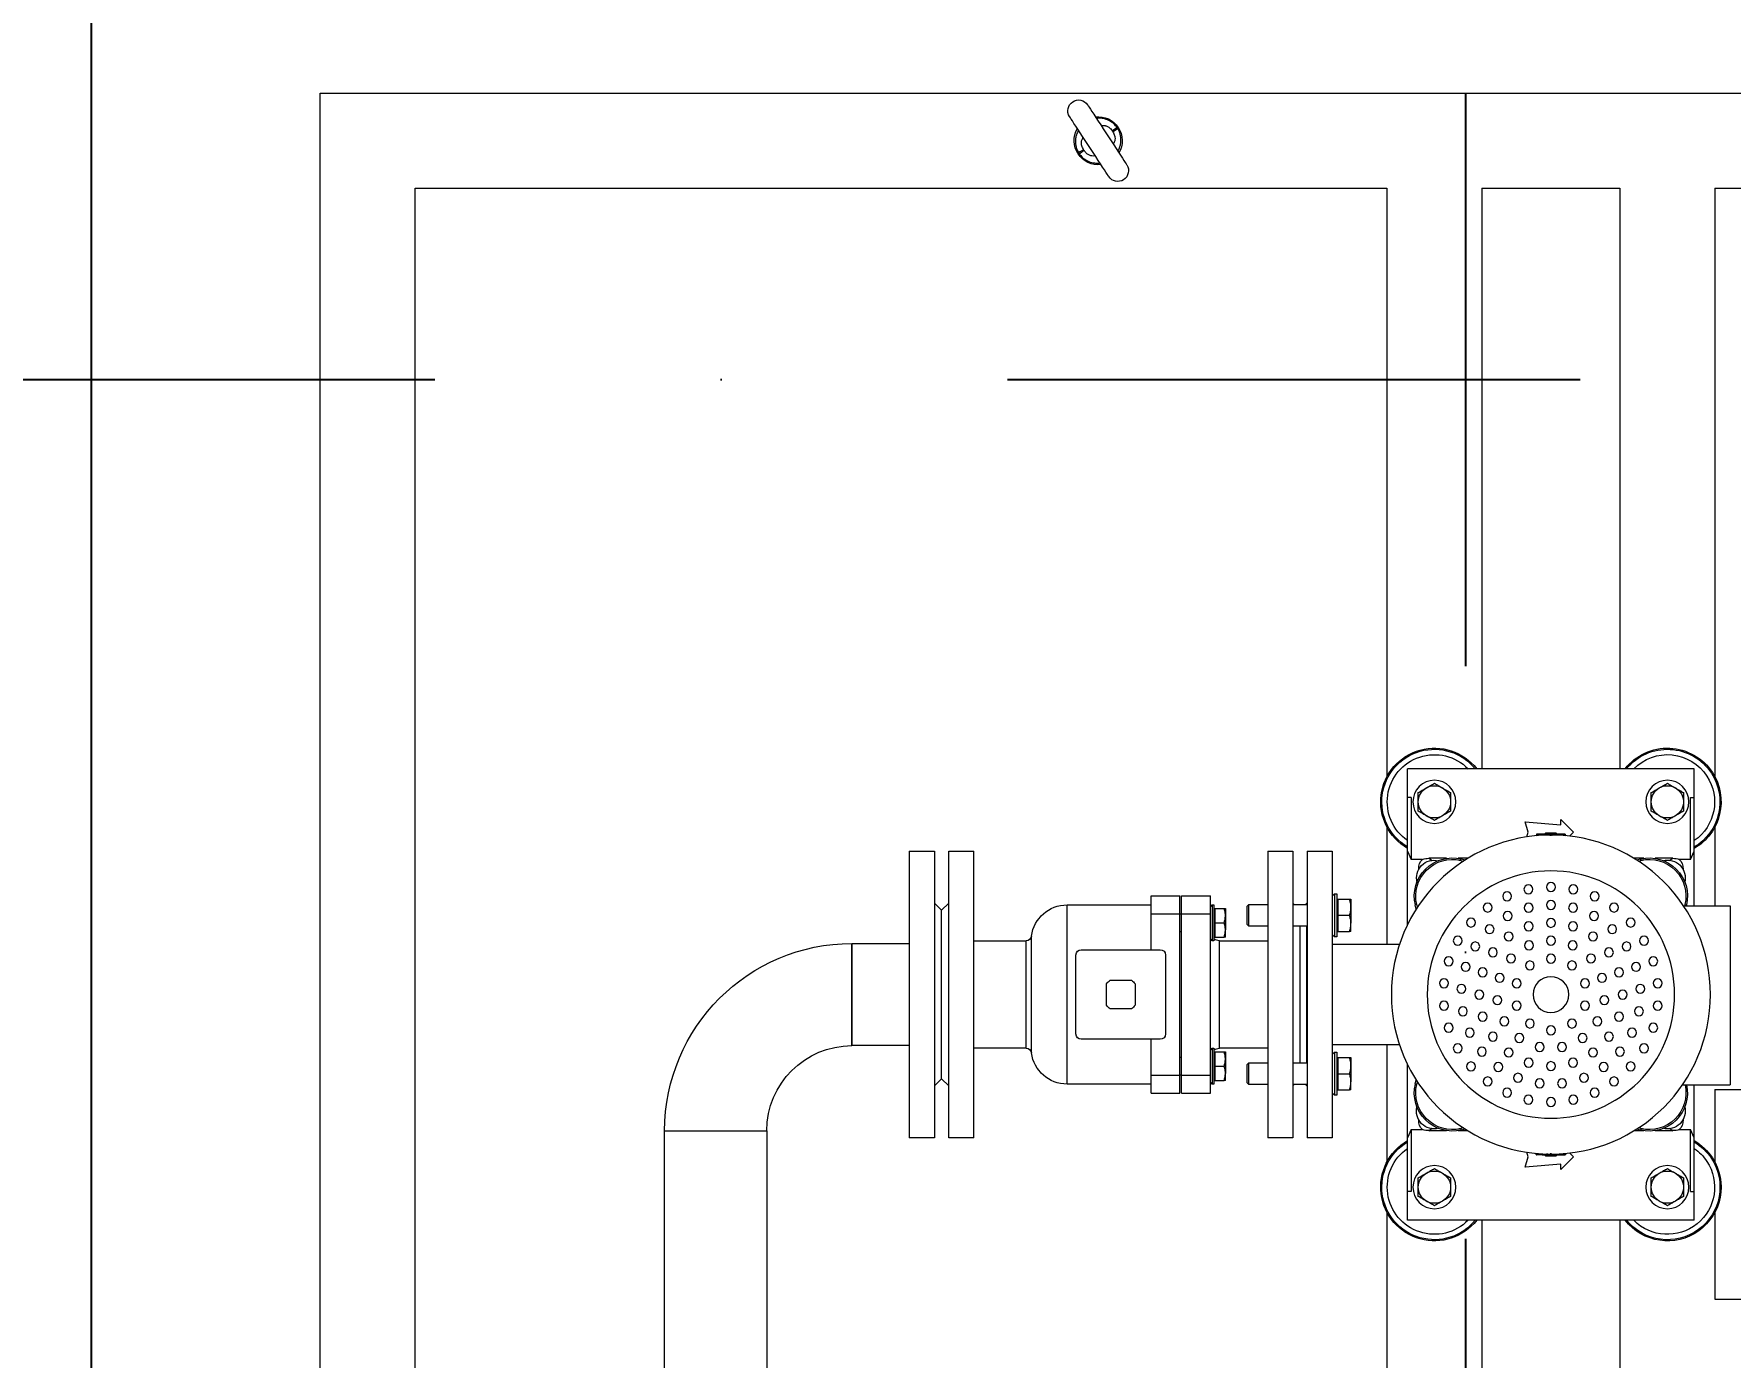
# Model space of a CAD drawing. Extents: x 179183 to 294833, y 947252 to 1004652.
# Drawn here: x 235985 to 237466, y 983966 to 985122 of the extents above; entities that cross this region are included whole.
import ezdxf

# ---------------------------------------------------------------- set-up
doc = ezdxf.new("R2010")
doc.units = 0
doc.header["$LTSCALE"] = 1000
doc.linetypes.add('DASHDOT', pattern=[1, 0.5, -0.25, 0, -0.25])
doc.layers.add('a_shb', color=2, linetype='Continuous')
doc.layers.add('TH_DIM', color=3, linetype='Continuous')
doc.styles.add('_TCH_DIM_T3', font='SIMPLEX', dxfattribs={"width": 0.705882, "bigfont": 'GBCBIG'})
doc.dimstyles.new('_TCH_ARCH&&100', dxfattribs={"dimtxt": 297.5, "dimasz": 100, "dimexe": 250, "dimexo": 300, "dimgap": 126.25, "dimtad": 1, "dimdec": 0, "dimzin": 0, "dimdsep": 46, "dimtxsty": '_TCH_DIM_T3', "dimblk": 'ARCHTICK', "dimcen": 0.09, "dimclrt": 7, "dimazin": 2, "dimtfac": 1, "dimtdec": 0, "dimtix": 1, "dimtmove": 2, "dimatfit": 3, "dimfxl": 1, "dimtolj": 1, "dimtzin": 0, "dimarcsym": 0})

# ---------------------------------------------------------------- blocks, each defined once
blk = doc.blocks.new('落地式膨胀箱')
at = {"layer": 'a_shb', "color": 1, "linetype": 'DASHDOT'}
for p, q in [((-350, 1950), (-350, -850)), ((-2600, 550), (1900, 550))]:
    blk.add_line(p, q, dxfattribs=at)
at = {"layer": 'a_shb'}
blk.add_line((-2400, 1750), (1700, 1750), dxfattribs=at)
at = {"layer": 'a_shb', "linetype": 'Continuous', "lineweight": 15}
for p, q in [((-600, 1550), (-600, -450)), ((1600, 1550), (-600, 1550)), ((1517.1, 1467.1), (-517.1, 1467.1)), ((-517.1, 1467.1), (-517.1, 618.7)), ((712.8, 1249.3), (306, 1249.3)), ((306, 1249.3), (306, 1160.1)), ((306, 1160.1), (712.8, 1160.1)), ((142.5, 1085.8), (142.5, 1035.7)), ((142.5, 1085.8), (187.1, 1085.8)), ((231.7, 1085.8), (142.5, 1085.8)), ((187.1, 1085.8), (231.7, 1085.8)), ((231.7, 1035.7), (231.7, 1085.8)), ((61.9, 1035.7), (61.9, 1013.8)), ((61.9, 1035.7), (187.1, 1035.7)), ((187.1, 1035.7), (312.2, 1035.7)), ((312.2, 1013.8), (312.2, 1035.7)), ((61.9, 1013.8), (187.1, 1013.8)), ((107.3, 1013.8), (113.5, 1007.5)), ((113.5, 1007.5), (107.3, 1001.3)), ((187.1, 1007.5), (113.5, 1007.5)), ((187.1, 1013.8), (312.2, 1013.8)), ((260.6, 1007.5), (187.1, 1007.5)), ((260.6, 1007.5), (266.9, 1013.8)), ((266.9, 1001.3), (260.6, 1007.5)), ((61.9, 1001.3), (61.9, 979.4)), ((187.1, 1001.3), (61.9, 1001.3)), ((312.2, 1001.3), (187.1, 1001.3)), ((312.2, 979.4), (312.2, 1001.3)), ((187.1, 979.4), (61.9, 979.4)), ((140.1, 979.4), (140.1, 933.7)), ((312.2, 979.4), (187.1, 979.4)), ((234, 933.7), (234, 979.4)), ((234, 933.7), (140.1, 933.7)), ((238.1, 929), (136, 929)), ((-579.4, 895.6), (-579.6, 895.7)), ((-578.6, 895.1), (-579.4, 895.6)), ((-577.4, 894.3), (-578.6, 895.1)), ((-575.8, 893.3), (-577.4, 894.3)), ((-573.7, 891.9), (-575.8, 893.3)), ((-571.3, 890.3), (-573.7, 891.9)), ((-568.5, 888.5), (-571.3, 890.3)), ((108.8, 898), (108.8, 824.5)), ((265.3, 898), (108.8, 898)), ((221.5, 890.2), (152.6, 890.2)), ((265.3, 824.5), (265.3, 898)), ((-589.9, 880), (-589.6, 879.9)), ((-589.6, 879.9), (-588.9, 879.4)), ((-588.9, 879.4), (-587.7, 878.6)), ((-587.7, 878.6), (-586.1, 877.5)), ((-586.1, 877.5), (-584, 876.2)), ((-584, 876.2), (-581.6, 874.6)), ((-581.6, 874.6), (-578.8, 872.8)), ((-565.5, 886.5), (-568.5, 888.5)), ((-562.2, 884.4), (-565.5, 886.5)), ((-558.7, 882.1), (-562.2, 884.4)), ((-555.2, 879.8), (-558.7, 882.1)), ((-551.6, 877.5), (-555.2, 879.8)), ((-548.1, 875.1), (-551.6, 877.5)), ((-544.6, 872.9), (-548.1, 875.1)), ((147.9, 885.5), (147.9, 816.6)), ((226.2, 816.6), (226.2, 885.5)), ((-578.8, 872.8), (-575.7, 870.8)), ((-575.7, 870.8), (-572.4, 868.6)), ((-572.4, 868.6), (-569, 866.4)), ((-569, 866.4), (-565.5, 864.1)), ((-565.5, 864.1), (-561.9, 861.7)), ((-561.9, 861.7), (-558.3, 859.4)), ((-558.3, 859.4), (-554.9, 857.2)), ((-541.3, 870.8), (-544.6, 872.9)), ((-538.3, 868.8), (-541.3, 870.8)), ((-535.5, 866.9), (-538.3, 868.8)), ((-533.1, 865.4), (-535.5, 866.9)), ((-531, 864), (-533.1, 865.4)), ((-529.4, 862.9), (-531, 864)), ((-528.2, 862.2), (-529.4, 862.9)), ((-527.4, 861.7), (-528.2, 862.2)), ((-527.2, 861.5), (-527.4, 861.7)), ((174.5, 860.5), (174.5, 841.7)), ((196.4, 863.6), (177.7, 863.6)), ((199.6, 841.7), (199.6, 860.5)), ((-554.9, 857.2), (-551.6, 855)), ((-551.6, 855), (-548.6, 853)), ((-548.6, 853), (-545.8, 851.2)), ((-545.8, 851.2), (-543.3, 849.6)), ((-543.3, 849.6), (-541.3, 848.3)), ((-541.3, 848.3), (-539.6, 847.2)), ((-539.6, 847.2), (-538.4, 846.4)), ((-538.4, 846.4), (-537.7, 846)), ((-537.7, 846), (-537.5, 845.8)), ((177.7, 838.5), (196.4, 838.5)), ((101, 824.5), (101, 799.4)), ((116.6, 824.5), (101, 824.5)), ((116.6, 824.5), (116.6, 799.4)), ((147.9, 824.5), (116.6, 824.5)), ((257.5, 824.5), (226.2, 824.5)), ((257.5, 824.5), (257.5, 799.4)), ((273.1, 824.5), (257.5, 824.5)), ((273.1, 824.5), (273.1, 799.4)), ((152.6, 811.9), (221.5, 811.9)), ((116.6, 799.4), (101, 799.4)), ((101, 797.9), (101, 772.8)), ((116.6, 797.9), (101, 797.9)), ((116.6, 799.4), (116.6, 797.9)), ((257.5, 799.4), (116.6, 799.4)), ((116.6, 797.9), (116.6, 772.8)), ((257.5, 797.9), (116.6, 797.9)), ((132.3, 797.9), (132.3, 799.4)), ((241.8, 799.4), (241.8, 797.9)), ((257.5, 797.9), (257.5, 799.4)), ((273.1, 799.4), (257.5, 799.4)), ((257.5, 797.9), (257.5, 772.8)), ((273.1, 797.9), (257.5, 797.9)), ((273.1, 797.9), (273.1, 772.8)), ((116.6, 772.8), (101, 772.8)), ((110.4, 772.8), (108.8, 771.3)), ((108.8, 771.3), (108.8, 769.7)), ((108.8, 771.3), (130.4, 771.3)), ((257.5, 772.8), (116.6, 772.8)), ((130.4, 771.3), (140.1, 771.3)), ((140.1, 771.3), (138.5, 772.8)), ((140.1, 769.7), (140.1, 771.3)), ((235.6, 772.8), (234, 771.3)), ((234, 771.3), (234, 769.7)), ((234, 771.3), (255.6, 771.3)), ((255.6, 771.3), (265.3, 771.3)), ((273.1, 772.8), (257.5, 772.8)), ((265.3, 771.3), (263.7, 772.8)), ((265.3, 769.7), (265.3, 771.3)), ((108.8, 769.7), (130.4, 769.7)), ((111.9, 769.7), (111.9, 768.8)), ((111.9, 768.8), (111.9, 760.8)), ((111.9, 768.8), (118.2, 768.8)), ((111.9, 759.7), (118.2, 759.7)), ((118.2, 768.8), (124.5, 768.8)), ((118.2, 759.7), (130.7, 759.7)), ((124.5, 768.8), (124.5, 760.8)), ((124.5, 768.8), (130.7, 768.8)), ((130.4, 769.7), (140.1, 769.7)), ((130.7, 768.8), (137, 768.8)), ((137, 759.7), (130.7, 759.7)), ((137, 768.8), (137, 769.7)), ((137, 768.8), (137, 760.8)), ((140.1, 765), (140.1, 722.8)), ((234, 765), (140.1, 765)), ((234, 769.7), (255.6, 769.7)), ((234, 722.8), (234, 765)), ((237.1, 769.7), (237.1, 768.8)), ((237.1, 768.8), (237.1, 760.8)), ((237.1, 768.8), (243.4, 768.8)), ((237.1, 759.7), (243.4, 759.7)), ((243.4, 768.8), (249.6, 768.8)), ((243.4, 759.7), (255.9, 759.7)), ((249.6, 768.8), (249.6, 760.8)), ((249.6, 768.8), (255.9, 768.8)), ((255.6, 769.7), (265.3, 769.7)), ((255.9, 768.8), (262.2, 768.8)), ((262.2, 759.7), (255.9, 759.7)), ((262.2, 768.8), (262.2, 769.7)), ((262.2, 768.8), (262.2, 760.8)), ((110, 740.8), (108.5, 739.2)), ((125.8, 740.8), (110, 740.8)), ((127.3, 739.2), (125.8, 740.8)), ((248.3, 740.8), (246.8, 739.2)), ((264.1, 740.8), (248.3, 740.8)), ((265.6, 739.2), (264.1, 740.8)), ((108.5, 739.2), (108.5, 722.8)), ((127.3, 739.2), (108.5, 739.2)), ((127.3, 722.8), (127.3, 739.2)), ((246.8, 739.2), (246.8, 722.8)), ((265.6, 739.2), (246.8, 739.2)), ((265.6, 722.8), (265.6, 739.2)), ((61.9, 722.8), (61.9, 700.9)), ((61.9, 722.8), (187.1, 722.8)), ((187.1, 722.8), (312.2, 722.8)), ((312.2, 700.9), (312.2, 722.8)), ((61.9, 700.9), (187.1, 700.9)), ((107.3, 700.9), (108.5, 699.6)), ((108.5, 700.9), (108.5, 688.3)), ((127.3, 688.3), (127.3, 700.9)), ((187.1, 700.9), (312.2, 700.9)), ((246.8, 700.9), (246.8, 688.3)), ((265.6, 699.6), (266.9, 700.9)), ((265.6, 688.3), (265.6, 700.9)), ((61.9, 688.3), (61.9, 666.4)), ((61.9, 688.3), (312.2, 688.3)), ((108.5, 689.9), (107.3, 688.6)), ((107.3, 688.6), (107.3, 688.3)), ((108.5, 688.6), (107.3, 688.6)), ((127.3, 694.6), (246.8, 694.6)), ((246.8, 688.6), (127.3, 688.6)), ((266.9, 688.6), (265.6, 689.9)), ((266.9, 688.6), (265.6, 688.6)), ((266.9, 688.3), (266.9, 688.6)), ((312.2, 666.4), (312.2, 688.3)), ((61.9, 666.4), (312.2, 666.4)), ((101.1, 666.4), (99.1, 664.5)), ((136.7, 664.5), (134.7, 666.4)), ((143.2, 666.4), (143.2, 607.7)), ((230.9, 607.7), (230.9, 666.4)), ((239.4, 666.4), (237.4, 664.5)), ((275, 664.5), (273, 666.4)), ((99.1, 664.5), (99.1, 662.5)), ((99.1, 664.5), (125.1, 664.5)), ((99.1, 662.5), (125.1, 662.5)), ((103.8, 662.5), (103.8, 661.6)), ((103.8, 661.6), (103.8, 651.3)), ((103.8, 661.6), (110.9, 661.6)), ((110.9, 661.6), (117.9, 661.6)), ((117.9, 661.6), (117.9, 651.3)), ((117.9, 661.6), (124.9, 661.6)), ((124.9, 661.6), (132, 661.6)), ((125.1, 664.5), (136.7, 664.5)), ((125.1, 662.5), (136.7, 662.5)), ((132, 661.6), (132, 662.5)), ((132, 661.6), (132, 651.3)), ((136.7, 662.5), (136.7, 664.5)), ((237.4, 664.5), (237.4, 662.5)), ((237.4, 664.5), (263.4, 664.5)), ((237.4, 662.5), (263.4, 662.5)), ((242.1, 662.5), (242.1, 661.6)), ((242.1, 661.6), (242.1, 651.3)), ((242.1, 661.6), (249.2, 661.6)), ((249.2, 661.6), (256.2, 661.6)), ((256.2, 661.6), (256.2, 651.3)), ((256.2, 661.6), (263.2, 661.6)), ((263.2, 661.6), (270.3, 661.6)), ((263.4, 664.5), (275, 664.5)), ((263.4, 662.5), (275, 662.5)), ((270.3, 661.6), (270.3, 662.5)), ((270.3, 661.6), (270.3, 651.3)), ((275, 662.5), (275, 664.5)), ((103.8, 650.1), (110.9, 650.1)), ((110.9, 650.1), (124.9, 650.1)), ((132, 650.1), (124.9, 650.1)), ((242.1, 650.1), (249.2, 650.1)), ((249.2, 650.1), (263.2, 650.1)), ((270.3, 650.1), (263.2, 650.1)), ((-517.1, 618.7), (-3.2, 618.7)), ((40.9, 618.7), (143.2, 618.7)), ((230.9, 618.7), (333.3, 618.7)), ((377.3, 618.7), (622.7, 618.7)), ((-10.1, 350.4), (-10.1, 600.7)), ((14.9, 600.7), (-10.1, 600.7)), ((61.9, 600.7), (14.9, 600.7)), ((14.9, 597.4), (14.9, 600.7)), ((14.9, 597.4), (69.1, 597.4)), ((61.9, 600.7), (69.1, 597.4)), ((126, 600.7), (61.9, 600.7)), ((69.1, 587.7), (69.1, 597.4)), ((108.5, 592.6), (108.8, 593.9)), ((110.8, 592), (108.5, 592.6)), ((112.4, 593.1), (108.8, 593.9)), ((117.4, 596.1), (116.9, 595.8)), ((116.9, 595.8), (116.9, 595.8)), ((117.9, 596.4), (117.4, 596.1)), ((117.9, 596.4), (117.9, 596.4)), ((312.2, 600.7), (248.1, 600.7)), ((256.7, 596.1), (256.2, 596.4)), ((256.2, 596.4), (256.2, 596.4)), ((257.2, 595.8), (256.7, 596.1)), ((257.2, 595.8), (257.2, 595.8)), ((265.3, 593.9), (261.7, 593.1)), ((265.6, 592.6), (263.3, 592)), ((265.6, 592.6), (265.3, 593.9)), ((305, 597.4), (312.2, 600.7)), ((305, 597.4), (305, 587.7)), ((305, 597.4), (359.2, 597.4)), ((359.2, 600.7), (312.2, 600.7)), ((359.2, 597.4), (359.2, 600.7)), ((384.2, 600.7), (359.2, 600.7)), ((384.2, 350.4), (384.2, 600.7)), ((68.1, 566.6), (68.1, 582)), ((69.9, 579.7), (68.1, 582)), ((69.9, 579.7), (69.9, 579.5)), ((77.8, 590.9), (78.2, 591.1)), ((295.9, 591.1), (296.3, 590.9)), ((306, 582), (304.2, 579.7)), ((304.2, 579.5), (304.2, 579.7)), ((306, 566.6), (306, 582)), ((68.1, 548), (68.1, 556.5)), ((70, 554.1), (68.7, 553.8)), ((68.7, 553.8), (69.5, 550.1)), ((70, 554.1), (70.5, 551.8)), ((303.6, 551.8), (304.1, 554.1)), ((304.1, 554.1), (305.4, 553.8)), ((304.6, 550.1), (305.4, 553.8)), ((306, 548), (306, 556.5)), ((-517.1, 535.8), (-10.1, 535.8)), ((-517.1, 535.8), (-517.1, 415.3)), ((384.2, 535.8), (615.8, 535.8)), ((45.3, 495.3), (36.4, 498.1)), ((36.4, 498.1), (38.9, 466.9)), ((49.4, 496.5), (45.3, 495.3)), ((328.8, 495.3), (324.7, 496.5)), ((325.7, 488.9), (326, 488.9)), ((337.7, 498.1), (328.8, 495.3)), ((335.2, 466.9), (337.7, 498.1)), ((47, 481), (46.2, 480.2)), ((46.2, 470.8), (46.2, 480.2)), ((47, 481.8), (47, 488.1)), ((47, 469.3), (47, 481.8)), ((47.8, 476.1), (47.8, 475.5)), ((47.8, 476.1), (47.8, 476.1)), ((47.8, 475.5), (47.8, 474.9)), ((47.8, 474.9), (47.8, 474.9)), ((48.4, 488.1), (48.1, 488.1)), ((326.3, 475.5), (326.3, 476.1)), ((326.3, 476.1), (326.3, 476.1)), ((326.3, 474.9), (326.3, 475.5)), ((326.3, 474.9), (326.3, 474.9)), ((327.1, 483.2), (327.1, 488.1)), ((327.1, 483.2), (327.1, 470.8)), ((327.9, 480.2), (327.1, 481)), ((327.9, 480.2), (327.9, 470.8)), ((38.9, 466.9), (34.2, 466.9)), ((34.2, 466.9), (45.3, 455.8)), ((45.3, 455.8), (48.8, 459.2)), ((46.2, 470.8), (47, 470.1)), ((47, 463), (47, 469.3)), ((48.4, 463), (48.1, 463)), ((325.4, 459.2), (328.8, 455.8)), ((325.7, 462.2), (326, 462.2)), ((325.8, 464.1), (326, 464.1)), ((327.1, 470.1), (327.9, 470.8)), ((327.1, 470.8), (327.1, 463.1)), ((328.8, 455.8), (339.9, 466.9)), ((339.9, 466.9), (335.2, 466.9)), ((-517.1, 415.3), (-10.1, 415.3)), ((384.2, 415.3), (615.8, 415.3)), ((68.1, 394.5), (68.1, 403.1)), ((69.5, 400.9), (68.7, 397.3)), ((305.4, 397.3), (304.6, 400.9)), ((306, 394.5), (306, 403.1)), ((70, 396.9), (68.7, 397.3)), ((70.5, 399.3), (70, 396.9)), ((304.1, 396.9), (303.6, 399.3)), ((304.1, 396.9), (305.4, 397.3)), ((68.1, 369), (68.1, 384.4)), ((68.1, 369), (69.9, 371.3)), ((69.9, 371.6), (69.9, 371.3)), ((304.2, 371.3), (304.2, 371.6)), ((304.2, 371.3), (306, 369)), ((306, 369), (306, 384.4)), ((69.1, 353.6), (69.1, 363.4)), ((78.4, 359.8), (77.8, 360.1)), ((108.5, 358.5), (109.5, 358.7)), ((108.5, 358.5), (108.8, 357.2)), ((108.8, 357.2), (109.5, 357.3)), ((109.5, 359.9), (109.5, 319.1)), ((265.9, 360.8), (265.9, 319.1)), ((296.3, 360.1), (296, 360)), ((305, 363.4), (305, 353.6)), ((14.9, 350.4), (-10.1, 350.4)), ((14.9, 353.6), (14.9, 350.4)), ((69.1, 353.6), (14.9, 353.6)), ((61.9, 350.4), (14.9, 350.4)), ((69.1, 353.6), (61.9, 350.4)), ((109.5, 350.4), (61.9, 350.4)), ((312.2, 350.4), (265.9, 350.4)), ((312.2, 350.4), (305, 353.6)), ((359.2, 353.6), (305, 353.6)), ((359.2, 350.4), (312.2, 350.4)), ((359.2, 353.6), (359.2, 350.4)), ((384.2, 350.4), (359.2, 350.4)), ((-517.1, 332.4), (-3.2, 332.4)), ((-517.1, 332.4), (-517.1, -367.1)), ((40.9, 332.4), (109.5, 332.4)), ((270, 332.4), (270, 301)), ((270, 332.4), (333.3, 332.4)), ((377.3, 332.4), (453.1, 332.4)), ((453.1, 332.4), (453.1, 103.9)), ((109.5, 319.1), (265.9, 319.1))]:
    blk.add_line(p, q, dxfattribs=at)
for centre, radius in [((187.1, 475.5), 139.3), ((18.8, 577.2), 18.8), ((355.3, 577.2), 18.8), ((187.1, 475.5), 108), ((158, 564.8), 3.91), ((177.2, 568.9), 3.91), ((196.9, 568.9), 3.91), ((216.1, 564.8), 3.91), ((124.2, 545.3), 3.91), ((140.1, 556.8), 3.91), ((162.9, 549.9), 3.91), ((182.1, 553.6), 3.91), ((201.7, 552.4), 3.91), ((220.4, 546.3), 3.91), ((234, 556.8), 3.91), ((249.9, 545.3), 3.91), ((111.1, 530.7), 3.91), ((145.1, 541.6), 3.91), ((167.7, 535.1), 3.91), ((187.1, 538.1), 3.91), ((206.4, 535.1), 3.91), ((236.9, 535.8), 3.91), ((263, 530.7), 3.91), ((130, 529.1), 3.91), ((150.3, 526.2), 3.91), ((172.5, 520.2), 3.91), ((192, 522.2), 3.91), ((210.5, 516.2), 3.91), ((223.8, 526.2), 3.91), ((250.3, 521.5), 3.91), ((101.3, 513.7), 3.91), ((118.5, 513.2), 3.91), ((136.4, 512.3), 3.91), ((155.6, 510.4), 3.91), ((177.4, 505.3), 3.91), ((196.7, 505.3), 3.91), ((225, 503.1), 3.91), ((237.7, 512.3), 3.91), ((259.8, 504.3), 3.91), ((272.8, 513.7), 3.91), ((95.2, 495.1), 3.91), ((111.3, 495), 3.91), ((127.5, 494.9), 3.91), ((144.2, 494.6), 3.91), ((161.7, 493.9), 3.91), ((187.1, 475.5), 15.6), ((212.4, 493.9), 3.91), ((233, 485.3), 3.91), ((246.6, 494.9), 3.91), ((264.7, 485.3), 3.91), ((278.9, 495.1), 3.91), ((93.2, 475.5), 3.91), ((108.8, 475.5), 3.91), ((124.5, 475.5), 3.91), ((140.1, 475.5), 3.91), ((155.8, 475.5), 3.91), ((218.3, 475.5), 3.91), ((249.6, 475.5), 3.91), ((280.9, 475.5), 3.91), ((95.2, 456), 3.91), ((111.3, 456.1), 3.91), ((127.5, 456.2), 3.91), ((144.2, 456.4), 3.91), ((161.7, 457.1), 3.91), ((212.4, 457.1), 3.91), ((233, 465.8), 3.91), ((246.6, 456.2), 3.91), ((264.7, 465.7), 3.91), ((278.9, 456), 3.91), ((155.6, 440.6), 3.91), ((177.4, 445.8), 3.91), ((196.7, 445.8), 3.91), ((225, 447.9), 3.91), ((259.8, 446.7), 3.91), ((101.3, 437.3), 3.91), ((118.5, 437.8), 3.91), ((136.4, 438.7), 3.91), ((172.5, 430.9), 3.91), ((192, 428.8), 3.91), ((210.5, 434.9), 3.91), ((237.7, 438.7), 3.91), ((250.3, 429.5), 3.91), ((272.8, 437.3), 3.91), ((111.1, 420.4), 3.91), ((130, 422), 3.91), ((150.3, 424.9), 3.91), ((167.7, 416), 3.91), ((187.1, 412.9), 3.91), ((206.4, 416), 3.91), ((223.8, 424.9), 3.91), ((236.9, 415.3), 3.91), ((263, 420.4), 3.91), ((124.2, 405.8), 3.91), ((145.1, 409.5), 3.91), ((162.9, 401.1), 3.91), ((182.1, 397.5), 3.91), ((201.7, 398.7), 3.91), ((220.4, 404.7), 3.91), ((249.9, 405.8), 3.91), ((18.8, 373.8), 18.8), ((140.1, 394.2), 3.91), ((158, 386.2), 3.91), ((177.2, 382.2), 3.91), ((196.9, 382.2), 3.91), ((216.1, 386.2), 3.91), ((234, 394.2), 3.91), ((355.3, 373.8), 18.8)]:
    blk.add_circle(centre, radius, dxfattribs=at)
for centre, radius, start, end in [((306, 1085.8), 163.5, 90, 180), ((306, 1085.8), 74.3, 90, 180), ((135.4, 933.7), 4.69, 277.4947, 0), ((238.7, 933.7), 4.69, 180, 262.5053), ((140.1, 898), 31.3, 97.4947, 180), ((234, 898), 31.3, 0, 82.5053), ((-584.7, 887.9), 9.39, 56.8424, 236.8424), ((-558.5, 870.8), 21, 56.8424, 120.2661), ((152.6, 885.5), 4.69, 90, 180), ((221.5, 885.5), 4.69, 0, 90), ((-701.8, 975.4), 176.9, 328.693, 330.3635), ((-405.2, 781.6), 176.9, 143.321, 144.9917), ((-558.5, 870.8), 21, 353.4187, 56.8424), ((-558.5, 870.8), 21, 173.4187, 300.2661), ((-532.3, 853.7), 9.39, 236.8424, 56.8424), ((187.1, 851.1), 15.6, 126.8699, 143.1301), ((187.1, 851.1), 15.6, 36.8699, 53.1301), ((-711.9, 959.9), 176.9, 323.3215, 324.992), ((-415.3, 766.1), 177, 148.6932, 150.3634), ((187.1, 851.1), 15.6, 216.8699, 233.1301), ((187.1, 851.1), 15.6, 306.8699, 323.1301), ((152.6, 816.6), 4.69, 180, 270), ((221.5, 816.6), 4.69, 270, 0), ((132.3, 765), 7.82, 0, 36.8699), ((241.8, 765), 7.82, 143.1301, 180), ((18.8, 577.2), 46.9, 30, 231.9269), ((18.8, 577.2), 45.9, 30.7553, 230.8988), ((355.3, 577.2), 46.9, 308.0731, 150), ((355.3, 577.2), 45.9, 309.1012, 149.2447), ((18.8, 577.2), 41.2, 34.7217, 225.3724), ((355.3, 577.2), 41.2, 314.6276, 145.2783), ((101, 561.6), 33.2, 76.4379, 193.5621), ((101, 561.6), 31.9, 76.4379, 193.5621), ((85.1, 577.5), 15.3, 74.1512, 194.9179), ((273.1, 561.6), 33.2, 346.4379, 103.5621), ((273.1, 561.6), 31.9, 346.4379, 103.5621), ((289, 577.5), 15.4, 345.2086, 104.9055), ((18.8, 577.2), 14.1, 150, 210), ((18.8, 577.2), 14.1, 90, 150), ((18.8, 577.2), 14.1, 30, 90), ((18.8, 577.2), 14.1, 330, 30), ((355.3, 577.2), 14.1, 150, 210), ((355.3, 577.2), 14.1, 90, 150), ((355.3, 577.2), 14.1, 30, 90), ((355.3, 577.2), 14.1, 330, 30), ((18.8, 577.2), 14.1, 210, 270), ((18.8, 577.2), 14.1, 270, 330), ((355.3, 577.2), 14.1, 210, 270), ((355.3, 577.2), 14.1, 270, 330), ((18.8, 373.8), 46.9, 128.0731, 236.8424), ((18.8, 373.8), 45.9, 129.1012, 236.8424), ((18.8, 373.8), 41.2, 134.6276, 236.8424), ((355.3, 373.8), 46.9, 236.8424, 51.9269), ((355.3, 373.8), 45.9, 236.8424, 50.8988), ((355.3, 373.8), 41.2, 236.8424, 45.3724), ((18.8, 373.8), 14.1, 90, 150), ((18.8, 373.8), 14.1, 30, 90), ((101, 389.5), 33.2, 166.4379, 283.5621), ((101, 389.5), 31.9, 166.4379, 283.5621), ((273.1, 389.5), 33.2, 257.5463, 13.5621), ((273.1, 389.5), 31.9, 256.9979, 13.5621), ((355.3, 373.8), 14.1, 90, 150), ((355.3, 373.8), 14.1, 30, 90), ((18.8, 373.8), 14.1, 150, 210), ((18.8, 373.8), 14.1, 330, 30), ((85.1, 373.6), 15.4, 165.2133, 284.8457), ((289, 373.6), 15.4, 255.2131, 14.8459), ((355.3, 373.8), 14.1, 150, 210), ((355.3, 373.8), 14.1, 330, 30), ((18.8, 373.8), 14.1, 210, 270), ((18.8, 373.8), 14.1, 270, 330), ((355.3, 373.8), 14.1, 210, 270), ((355.3, 373.8), 14.1, 270, 330), ((18.8, 373.8), 46.9, 236.8424, 330), ((18.8, 373.8), 45.9, 236.8424, 329.2447), ((18.8, 373.8), 41.2, 236.8424, 325.2783), ((355.3, 373.8), 46.9, 210, 236.8424), ((355.3, 373.8), 45.9, 210.7553, 236.8424), ((355.3, 373.8), 41.2, 214.7217, 236.8424)]:
    blk.add_arc(centre, radius, start, end, dxfattribs=at)
for centre, major_axis, ratio, start_param, end_param in [((84.1, 581.2), (-10, 13.1), 0.949478, 0.537719, 0.895787), ((91.9, 570.9), (22.9, -16.6), 0.491503, 2.532382, 3.124443), ((282.2, 570.9), (22.9, 16.6), 0.491503, 0.01715, 0.60921), ((290, 581.2), (-10, -13.1), 0.949478, 2.245805, 2.603874), ((84.1, 369.8), (10, 13.1), 0.949478, 2.245805, 2.603874), ((91.9, 380.2), (22.9, 16.6), 0.491503, 3.158743, 3.750803), ((282.2, 380.2), (22.9, -16.6), 0.491503, 5.673975, 6.266035), ((290, 369.8), (10, -13.1), 0.949478, 0.537719, 0.895787)]:
    blk.add_ellipse(centre, major_axis=major_axis, ratio=ratio, start_param=start_param, end_param=end_param, dxfattribs=at)
for points, knots in [([(-567.6, 887.9), (-566.4, 888.6), (-564.1, 889.8), (-560.5, 890.6), (-556.5, 890.8), (-552.1, 890.1), (-549.2, 888.5), (-548, 887.9)], [0, 0, 0, 0, 0.218081, 0.374096, 0.530048, 0.812011, 1, 1, 1, 1]), ([(-550.6, 883.5), (-551.3, 883.8), (-552.8, 884.7), (-555.4, 885.5), (-557.4, 885.5), (-559.2, 885.1), (-560.4, 884.5), (-561.2, 884), (-561.4, 883.9)], [0, 0, 0, 0, 0.17582, 0.423722, 0.618616, 0.675423, 0.904589, 1, 1, 1, 1]), ([(-550.1, 883.1), (-550.2, 883.2), (-550.3, 883.3), (-550.5, 883.4), (-550.6, 883.5)], [0, 0, 0, 0, 0.506036, 1, 1, 1, 1]), ([(-545.4, 873.4), (-545.3, 873.6), (-545.2, 874.5), (-545.1, 875.8), (-545.5, 877.7), (-546.3, 879.6), (-548, 881.6), (-549.5, 882.7), (-550.1, 883.1)], [0, 0, 0, 0, 0.080974, 0.300946, 0.380875, 0.586582, 0.819009, 1, 1, 1, 1]), ([(-548, 887.9), (-547.8, 887.8), (-547.5, 887.6), (-547.2, 887.4), (-547.1, 887.3)], [0, 0, 0, 0, 0.493969, 1, 1, 1, 1]), ([(-547.1, 887.3), (-546, 886.5), (-543.5, 884.5), (-540.7, 880.3), (-539.2, 875.5), (-538.8, 871.8), (-539, 869.9), (-539.1, 869.3)], [0, 0, 0, 0, 0.193597, 0.457647, 0.710886, 0.907332, 1, 1, 1, 1]), ([(-570, 854.2), (-571.1, 855.1), (-573.6, 857.1), (-576.4, 861.3), (-577.9, 866), (-578.3, 869.7), (-578, 871.6), (-578, 872.2)], [0, 0, 0, 0, 0.193599, 0.457648, 0.710886, 0.907331, 1, 1, 1, 1]), ([(-571.7, 868.1), (-571.7, 867.9), (-571.9, 867.1), (-571.9, 865.7), (-571.6, 863.9), (-570.7, 861.9), (-569, 859.9), (-567.6, 858.9), (-567, 858.4)], [0, 0, 0, 0, 0.080974, 0.300961, 0.380875, 0.58658, 0.819007, 1, 1, 1, 1]), ([(-569.1, 853.6), (-569.2, 853.7), (-569.5, 853.9), (-569.9, 854.1), (-570, 854.2)], [0, 0, 0, 0, 0.5000275, 1, 1, 1, 1]), ([(-549.4, 853.6), (-550.7, 852.9), (-552.9, 851.7), (-556.5, 851), (-560.6, 850.7), (-565, 851.5), (-567.9, 853), (-569.1, 853.6)], [0, 0, 0, 0, 0.2180816, 0.3740965, 0.5300485, 0.8120125, 1, 1, 1, 1]), ([(-567, 858.4), (-566.9, 858.4), (-566.7, 858.2), (-566.5, 858.1), (-566.4, 858.1)], [0, 0, 0, 0, 0.499987, 1, 1, 1, 1]), ([(-566.4, 858.1), (-565.8, 857.7), (-564.2, 856.8), (-561.7, 856), (-559.7, 856.1), (-557.9, 856.4), (-556.7, 857), (-555.9, 857.5), (-555.7, 857.7)], [0, 0, 0, 0, 0.175819, 0.423722, 0.618616, 0.675423, 0.90459, 1, 1, 1, 1]), ([(118.2, 759.7), (118.1, 759.7), (116.9, 759.7), (114.8, 759.9), (112.9, 760.5), (111.9, 760.8)], [0, 0, 0, 0, 0.07008, 0.530784, 1, 1, 1, 1]), ([(111.9, 760.8), (111.9, 760.3), (111.9, 759.7), (111.9, 759.7), (111.9, 759.7)], [0, 0, 0, 0, 0.785608, 1, 1, 1, 1]), ([(124.5, 760.8), (123.5, 760.5), (121.4, 759.9), (119.3, 759.7), (118.2, 759.7)], [0, 0, 0, 0, 0.495453, 1, 1, 1, 1]), ([(130.7, 759.7), (130.6, 759.7), (129.5, 759.7), (127.3, 759.9), (125.4, 760.5), (124.5, 760.8)], [0, 0, 0, 0, 0.070092, 0.53079, 1, 1, 1, 1]), ([(137, 760.8), (136, 760.5), (133.9, 759.9), (131.8, 759.7), (130.7, 759.7)], [0, 0, 0, 0, 0.49546, 1, 1, 1, 1]), ([(137, 759.7), (137, 759.7), (137, 759.7), (137, 760.3), (137, 760.8)], [0, 0, 0, 0, 0.214392, 1, 1, 1, 1]), ([(243.4, 759.7), (243.2, 759.7), (242.1, 759.7), (240, 759.9), (238.1, 760.5), (237.1, 760.8)], [0, 0, 0, 0, 0.0700798, 0.5307813, 1, 1, 1, 1]), ([(237.1, 760.8), (237.1, 760.3), (237.1, 759.7), (237.1, 759.7), (237.1, 759.7)], [0, 0, 0, 0, 0.785608, 1, 1, 1, 1]), ([(249.6, 760.8), (248.6, 760.5), (246.6, 759.9), (244.5, 759.7), (243.4, 759.7)], [0, 0, 0, 0, 0.495452, 1, 1, 1, 1]), ([(255.9, 759.7), (255.8, 759.7), (254.6, 759.7), (252.5, 759.9), (250.6, 760.5), (249.6, 760.8)], [0, 0, 0, 0, 0.070092, 0.53079, 1, 1, 1, 1]), ([(262.2, 760.8), (261.1, 760.5), (259.1, 759.9), (257, 759.7), (255.9, 759.7)], [0, 0, 0, 0, 0.495458, 1, 1, 1, 1]), ([(262.2, 759.7), (262.2, 759.7), (262.2, 759.7), (262.2, 760.3), (262.2, 760.8)], [0, 0, 0, 0, 0.214392, 1, 1, 1, 1]), ([(110.9, 650.1), (110.7, 650.1), (109.4, 650.1), (107, 650.4), (104.9, 651), (103.8, 651.3)], [0, 0, 0, 0, 0.070092, 0.530786, 1, 1, 1, 1]), ([(103.8, 651.3), (103.8, 650.8), (103.8, 650.1), (103.8, 650.1), (103.8, 650.1)], [0, 0, 0, 0, 0.7796458, 1, 1, 1, 1]), ([(117.9, 651.3), (116.8, 651), (114.5, 650.3), (112.1, 650.1), (110.9, 650.1)], [0, 0, 0, 0, 0.495459, 1, 1, 1, 1]), ([(124.9, 650.1), (124.8, 650.1), (123.5, 650.1), (121.1, 650.4), (119, 651), (117.9, 651.3)], [0, 0, 0, 0, 0.070091, 0.53078, 1, 1, 1, 1]), ([(132, 651.3), (130.8, 651), (128.5, 650.3), (126.1, 650.1), (124.9, 650.1)], [0, 0, 0, 0, 0.4954649, 1, 1, 1, 1]), ([(132, 650.1), (132, 650.1), (132, 650.1), (132, 650.8), (132, 651.3)], [0, 0, 0, 0, 0.2203542, 1, 1, 1, 1]), ([(249.2, 650.1), (249, 650.1), (247.7, 650.1), (245.4, 650.4), (243.2, 651), (242.1, 651.3)], [0, 0, 0, 0, 0.070094, 0.530786, 1, 1, 1, 1]), ([(242.1, 651.3), (242.1, 650.8), (242.1, 650.1), (242.1, 650.1), (242.1, 650.1)], [0, 0, 0, 0, 0.7796458, 1, 1, 1, 1]), ([(256.2, 651.3), (255.1, 651), (252.8, 650.3), (250.4, 650.1), (249.2, 650.1)], [0, 0, 0, 0, 0.495459, 1, 1, 1, 1]), ([(263.2, 650.1), (263.1, 650.1), (261.8, 650.1), (259.4, 650.4), (257.3, 651), (256.2, 651.3)], [0, 0, 0, 0, 0.070093, 0.53078, 1, 1, 1, 1]), ([(270.3, 651.3), (269.1, 651), (266.8, 650.3), (264.5, 650.1), (263.2, 650.1)], [0, 0, 0, 0, 0.4954649, 1, 1, 1, 1]), ([(270.3, 650.1), (270.3, 650.1), (270.3, 650.1), (270.3, 650.8), (270.3, 651.3)], [0, 0, 0, 0, 0.2203542, 1, 1, 1, 1]), ([(6.7, 584.3), (6.6, 584.1), (5.8, 582.9), (4.5, 580.5), (3.2, 578.3), (2.6, 577.2)], [0, 0, 0, 0, 0.07009, 0.530783, 1, 1, 1, 1]), ([(10.7, 591.3), (10.1, 590.2), (8.7, 587.9), (7.3, 585.5), (6.7, 584.3)], [0, 0, 0, 0, 0.49546, 1, 1, 1, 1]), ([(18.8, 591.3), (16.6, 591.3), (13.9, 591.3), (11.2, 591.3), (10.7, 591.3)], [0, 0, 0, 0, 0.803647, 1, 1, 1, 1]), ([(27, 591.3), (24.9, 591.3), (22.2, 591.3), (19.5, 591.3), (18.8, 591.3)], [0, 0, 0, 0, 0.779638, 1, 1, 1, 1]), ([(31, 584.3), (30.9, 584.4), (30.2, 585.7), (28.8, 588.1), (27.6, 590.2), (27, 591.3)], [0, 0, 0, 0, 0.0700901, 0.5307833, 1, 1, 1, 1]), ([(35.1, 577.2), (34.4, 578.4), (33.1, 580.7), (31.7, 583.1), (31, 584.3)], [0, 0, 0, 0, 0.49546, 1, 1, 1, 1]), ([(343.1, 584.3), (343, 584.1), (342.2, 582.9), (340.9, 580.5), (339.6, 578.3), (339, 577.2)], [0, 0, 0, 0, 0.070089, 0.530783, 1, 1, 1, 1]), ([(347.1, 591.3), (346.5, 590.2), (345.1, 587.9), (343.8, 585.5), (343.1, 584.3)], [0, 0, 0, 0, 0.495462, 1, 1, 1, 1]), ([(355.3, 591.3), (353.1, 591.3), (350.3, 591.3), (347.7, 591.3), (347.1, 591.3)], [0, 0, 0, 0, 0.803647, 1, 1, 1, 1]), ([(363.4, 591.3), (361.3, 591.3), (358.6, 591.3), (355.9, 591.3), (355.3, 591.3)], [0, 0, 0, 0, 0.779638, 1, 1, 1, 1]), ([(367.5, 584.3), (367.4, 584.4), (366.6, 585.7), (365.3, 588.1), (364, 590.2), (363.4, 591.3)], [0, 0, 0, 0, 0.0700915, 0.5307833, 1, 1, 1, 1]), ([(371.5, 577.2), (370.9, 578.4), (369.5, 580.7), (368.2, 583.1), (367.5, 584.3)], [0, 0, 0, 0, 0.495462, 1, 1, 1, 1]), ([(2.6, 577.2), (3.2, 576.1), (4.6, 573.8), (6, 571.4), (6.7, 570.2)], [0, 0, 0, 0, 0.49546, 1, 1, 1, 1]), ([(6.7, 570.2), (6.7, 570), (7.5, 568.8), (8.9, 566.4), (10.1, 564.2), (10.7, 563.2)], [0, 0, 0, 0, 0.0700901, 0.5307833, 1, 1, 1, 1]), ([(10.7, 563.2), (11.2, 563.2), (13.9, 563.2), (16.6, 563.2), (18.8, 563.2)], [0, 0, 0, 0, 0.196353, 1, 1, 1, 1]), ([(18.8, 563.2), (19.5, 563.2), (22.2, 563.2), (24.9, 563.2), (27, 563.2)], [0, 0, 0, 0, 0.220362, 1, 1, 1, 1]), ([(27, 563.2), (27.6, 564.3), (29, 566.6), (30.3, 569), (31, 570.2)], [0, 0, 0, 0, 0.49546, 1, 1, 1, 1]), ([(31, 570.2), (31.1, 570.4), (31.9, 571.6), (33.2, 574), (34.5, 576.2), (35.1, 577.2)], [0, 0, 0, 0, 0.070089, 0.530783, 1, 1, 1, 1]), ([(339, 577.2), (339.7, 576.1), (341, 573.8), (342.4, 571.4), (343.1, 570.2)], [0, 0, 0, 0, 0.495459, 1, 1, 1, 1]), ([(343.1, 570.2), (343.2, 570), (343.9, 568.8), (345.3, 566.4), (346.5, 564.2), (347.1, 563.2)], [0, 0, 0, 0, 0.070089, 0.530783, 1, 1, 1, 1]), ([(347.1, 563.2), (347.7, 563.2), (350.3, 563.2), (353.1, 563.2), (355.3, 563.2)], [0, 0, 0, 0, 0.196353, 1, 1, 1, 1]), ([(355.3, 563.2), (355.9, 563.2), (358.6, 563.2), (361.3, 563.2), (363.4, 563.2)], [0, 0, 0, 0, 0.220362, 1, 1, 1, 1]), ([(363.4, 563.2), (364.1, 564.3), (365.4, 566.6), (366.8, 569), (367.5, 570.2)], [0, 0, 0, 0, 0.495459, 1, 1, 1, 1]), ([(367.5, 570.2), (367.6, 570.4), (368.3, 571.6), (369.7, 574), (370.9, 576.2), (371.5, 577.2)], [0, 0, 0, 0, 0.070089, 0.530783, 1, 1, 1, 1]), ([(327.1, 483.2), (327.1, 483.3), (327.1, 484.3), (326.8, 486.3), (326.3, 488), (326, 488.9)], [0, 0, 0, 0, 0.070084, 0.530785, 1, 1, 1, 1]), ([(326, 488.9), (326.3, 488.7), (326.9, 488.4), (327, 488.1), (327.1, 487.9)], [0, 0, 0, 0, 0.495454, 1, 1, 1, 1]), ([(48.1, 488.1), (47.8, 487), (47.2, 485), (47.1, 482.9), (47, 481.8)], [0, 0, 0, 0, 0.495453, 1, 1, 1, 1]), ([(47, 488.1), (47, 488.1), (47.1, 488.1), (47.7, 488.1), (48.1, 488.1)], [0, 0, 0, 0, 0.268632, 1, 1, 1, 1]), ([(47, 481.8), (47, 481.6), (47, 480.5), (47.2, 478.8), (47.7, 477.2), (47.8, 476.6)], [0, 0, 0, 0, 0.0854681, 0.647334, 1, 1, 1, 1]), ([(47.8, 474.3), (47.6, 473.7), (47.1, 472.1), (47.1, 470.3), (47, 469.3)], [0, 0, 0, 0, 0.372518, 1, 1, 1, 1]), ([(326.3, 478.4), (326.5, 479), (327, 480.6), (327, 482.2), (327.1, 483.2)], [0, 0, 0, 0, 0.389442, 1, 1, 1, 1]), ([(326.3, 476.3), (326.4, 476.1), (326.9, 474.3), (327, 472.4), (327.1, 470.8)], [0, 0, 0, 0, 0.0944296, 1, 1, 1, 1]), ([(47, 469.3), (47, 469.1), (47, 468), (47.3, 465.9), (47.8, 464), (48.1, 463)], [0, 0, 0, 0, 0.070092, 0.530777, 1, 1, 1, 1]), ([(47, 463), (47, 463), (47.1, 463), (47.7, 463), (48.1, 463)], [0, 0, 0, 0, 0.268632, 1, 1, 1, 1]), ([(327.1, 470.8), (327.1, 470.1), (327, 467.9), (326.4, 465.7), (326, 464.1)], [0, 0, 0, 0, 0.268632, 1, 1, 1, 1]), ([(327.1, 463.1), (327.1, 463.1), (327.1, 463.3), (326.8, 463.6), (326.3, 463.9), (326, 464.1)], [0, 0, 0, 0, 0.070105, 0.530788, 1, 1, 1, 1]), ([(326, 462.2), (326.3, 462.3), (326.9, 462.6), (327, 463), (327.1, 463.1)], [0, 0, 0, 0, 0.495466, 1, 1, 1, 1]), ([(10.7, 387.9), (10.1, 386.8), (8.7, 384.5), (7.3, 382.1), (6.7, 380.9)], [0, 0, 0, 0, 0.495462, 1, 1, 1, 1]), ([(18.8, 387.9), (16.6, 387.9), (13.9, 387.9), (11.2, 387.9), (10.7, 387.9)], [0, 0, 0, 0, 0.803647, 1, 1, 1, 1]), ([(27, 387.9), (24.9, 387.9), (22.2, 387.9), (19.5, 387.9), (18.8, 387.9)], [0, 0, 0, 0, 0.779638, 1, 1, 1, 1]), ([(31, 380.9), (30.9, 381), (30.2, 382.3), (28.8, 384.7), (27.6, 386.8), (27, 387.9)], [0, 0, 0, 0, 0.07009, 0.530781, 1, 1, 1, 1]), ([(347.1, 387.9), (346.5, 386.8), (345.1, 384.5), (343.8, 382.1), (343.1, 380.9)], [0, 0, 0, 0, 0.495463, 1, 1, 1, 1]), ([(355.3, 387.9), (353.1, 387.9), (350.3, 387.9), (347.7, 387.9), (347.1, 387.9)], [0, 0, 0, 0, 0.803647, 1, 1, 1, 1]), ([(363.4, 387.9), (361.3, 387.9), (358.6, 387.9), (355.9, 387.9), (355.3, 387.9)], [0, 0, 0, 0, 0.779638, 1, 1, 1, 1]), ([(367.5, 380.9), (367.4, 381), (366.6, 382.3), (365.3, 384.7), (364, 386.8), (363.4, 387.9)], [0, 0, 0, 0, 0.070091, 0.530781, 1, 1, 1, 1]), ([(6.7, 380.9), (6.6, 380.7), (5.8, 379.4), (4.5, 377.1), (3.2, 374.9), (2.6, 373.8)], [0, 0, 0, 0, 0.07009, 0.530784, 1, 1, 1, 1]), ([(2.6, 373.8), (3.2, 372.7), (4.6, 370.4), (6, 368), (6.7, 366.8)], [0, 0, 0, 0, 0.495462, 1, 1, 1, 1]), ([(35.1, 373.8), (34.4, 375), (33.1, 377.3), (31.7, 379.7), (31, 380.9)], [0, 0, 0, 0, 0.495459, 1, 1, 1, 1]), ([(31, 366.8), (31.1, 367), (31.9, 368.2), (33.2, 370.6), (34.5, 372.7), (35.1, 373.8)], [0, 0, 0, 0, 0.070088, 0.530784, 1, 1, 1, 1]), ([(343.1, 380.9), (343, 380.7), (342.2, 379.4), (340.9, 377.1), (339.6, 374.9), (339, 373.8)], [0, 0, 0, 0, 0.070088, 0.530784, 1, 1, 1, 1]), ([(339, 373.8), (339.7, 372.7), (341, 370.4), (342.4, 368), (343.1, 366.8)], [0, 0, 0, 0, 0.49546, 1, 1, 1, 1]), ([(371.5, 373.8), (370.9, 375), (369.5, 377.3), (368.2, 379.7), (367.5, 380.9)], [0, 0, 0, 0, 0.495461, 1, 1, 1, 1]), ([(367.5, 366.8), (367.6, 367), (368.3, 368.2), (369.7, 370.6), (370.9, 372.7), (371.5, 373.8)], [0, 0, 0, 0, 0.070088, 0.530784, 1, 1, 1, 1]), ([(6.7, 366.8), (6.7, 366.6), (7.5, 365.4), (8.9, 363), (10.1, 360.8), (10.7, 359.7)], [0, 0, 0, 0, 0.07009, 0.530784, 1, 1, 1, 1]), ([(10.7, 359.7), (11.2, 359.7), (13.9, 359.7), (16.6, 359.7), (18.8, 359.7)], [0, 0, 0, 0, 0.196353, 1, 1, 1, 1]), ([(18.8, 359.7), (19.5, 359.7), (22.2, 359.7), (24.9, 359.7), (27, 359.7)], [0, 0, 0, 0, 0.220362, 1, 1, 1, 1]), ([(27, 359.7), (27.6, 360.9), (29, 363.2), (30.3, 365.6), (31, 366.8)], [0, 0, 0, 0, 0.495459, 1, 1, 1, 1]), ([(343.1, 366.8), (343.2, 366.6), (343.9, 365.4), (345.3, 363), (346.5, 360.8), (347.1, 359.7)], [0, 0, 0, 0, 0.070088, 0.530784, 1, 1, 1, 1]), ([(347.1, 359.7), (347.7, 359.7), (350.3, 359.7), (353.1, 359.7), (355.3, 359.7)], [0, 0, 0, 0, 0.196353, 1, 1, 1, 1]), ([(355.3, 359.7), (355.9, 359.7), (358.6, 359.7), (361.3, 359.7), (363.4, 359.7)], [0, 0, 0, 0, 0.220362, 1, 1, 1, 1]), ([(363.4, 359.7), (364.1, 360.9), (365.4, 363.2), (366.8, 365.6), (367.5, 366.8)], [0, 0, 0, 0, 0.495458, 1, 1, 1, 1])]:
    blk.add_open_spline(points, degree=3, knots=knots, dxfattribs=at)
blk = doc.blocks.new('_ArchTick')
at = {"color": 0, "linetype": 'ByBlock', "const_width": 0.4}
blk.add_lwpolyline([(-0.5, -0.5), (0.5, 0.5)], dxfattribs=at)
blk = doc.blocks.new('*D4208')
at = {"layer": 'Defpoints', "color": 0, "transparency": 16777216}
for p in [(238534.8, 985486), (235934.8, 984470.1), (238534.8, 984470.1)]:
    blk.add_point(p, dxfattribs=at)
at = {"layer": 'TH_DIM', "color": 0, "lineweight": -2, "transparency": 16777216}
for p, q in [((235934.8, 984770.1), (235934.8, 985736)), ((238534.8, 984770.1), (238534.8, 985736)), ((235934.8, 985486), (238534.8, 985486))]:
    blk.add_line(p, q, dxfattribs=at)
at = {"layer": 'TH_DIM', "color": 0, "lineweight": -2, "transparency": 16777216, "xscale": 100, "yscale": 100, "zscale": 100, "rotation": 180}
blk.add_blockref('_ArchTick', (235934.8, 985486), dxfattribs=at)
at = {"layer": 'TH_DIM', "color": 0, "lineweight": -2, "transparency": 16777216, "xscale": 100, "yscale": 100, "zscale": 100}
blk.add_blockref('_ArchTick', (238534.8, 985486), dxfattribs=at)
at = {"layer": 'TH_DIM', "color": 7, "transparency": 16777216, "insert": (237234.8, 985761), "char_height": 297.5, "attachment_point": 5, "style": '_TCH_DIM_T3'}
blk.add_mtext('\\A1;2600', dxfattribs=at)

msp = doc.modelspace()

# ---------------------------------------------------------------- block references
at = {"layer": 'a_shb', "xscale": -1, "rotation": 90}
msp.add_blockref('落地式膨胀箱', (237784.8, 984470.1), dxfattribs=at)

# ---------------------------------------------------------------- dimensions: what is measured, and where the dimension line sits
at = {"layer": 'TH_DIM'}
dim = msp.add_aligned_dim(p1=(235934.8, 984470.1), p2=(238534.8, 984470.1), distance=1015.9, dimstyle='_TCH_ARCH&&100', dxfattribs=at)
dim.commit()
dim.dimension.update_dxf_attribs({"geometry": '*D4208', "text_midpoint": (237234.8, 985761)})

doc.saveas('drawing.dxf')
